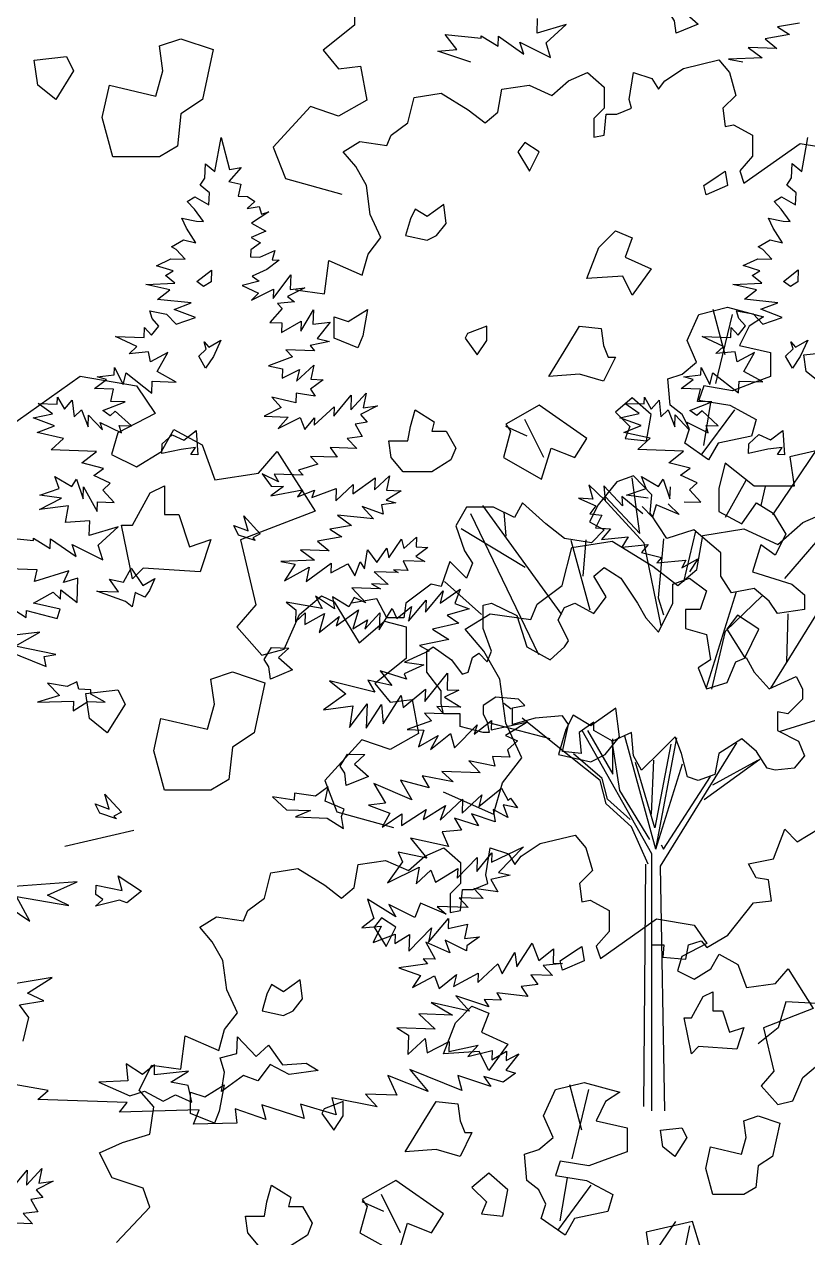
# Model space of a CAD drawing. Header units: inches. Extents: x -11 to 128, y 7 to 56.
# Drawn here: x 67.561 to 67.95, y 21.776 to 22.379 of the extents above; entities that cross this region are included whole.
import ezdxf

# ---------------------------------------------------------------- set-up
doc = ezdxf.new("R2010")
doc.units = ezdxf.units.IN
doc.header["$MEASUREMENT"] = 0
doc.layers.add('CAY', color=94, linetype='Continuous')
doc.layers.add('CAY-3', color=61, linetype='Continuous')
picture_1 = doc.add_image_def('image1.jpg', size_in_pixel=(1680, 1093))

# ---------------------------------------------------------------- blocks, each defined once
blk = doc.blocks.new('A$C76451831')
at = {"layer": 'CAY'}
for p, q in [((2471.8, 2031.9), (2478.5, 2069.3)), ((2460.6, 2024.6), (2461.2, 2040.4)), ((2461.2, 2040.4), (2471.8, 2031.9)), ((2455.4, 2016.6), (2460.6, 2024.6)), ((2465.5, 2008.1), (2455.4, 2016.6)), ((2441.2, 1998.5), (2449.5, 2003.7)), ((2449.5, 2003.7), (2465, 1995)), ((2465, 1995), (2465.5, 2008.1)), ((2449, 1990.1), (2441.2, 1998.5)), ((2459, 1976.6), (2449, 1990.1)), ((2435.1, 1980.1), (2451.3, 1976.8)), ((2440.1, 1969.1), (2435.1, 1980.1)), ((2451.3, 1976.8), (2459, 1976.6)), ((2450.4, 1952.9), (2440.1, 1969.1)), ((2423.5, 1948.4), (2437, 1956)), ((2428.9, 1945.4), (2423.5, 1948.4)), ((2437, 1956), (2450.4, 1952.9)), ((2407, 1927.6), (2423.1, 1935.2)), ((2423.1, 1935.2), (2438.9, 1934.7)), ((2438.9, 1934.7), (2428.9, 1945.4)), ((2425.3, 1922), (2407, 1927.6)), ((2417, 1916.8), (2425.3, 1922)), ((2395.4, 1906.7), (2427.6, 1908.3)), ((2421.9, 1900.8), (2395.4, 1906.7)), ((2427.6, 1908.3), (2417, 1916.8)), ((2408.4, 1890.4), (2421.9, 1900.8)), ((2445.4, 1886.4), (2408.4, 1890.4)), ((2426.6, 1879.3), (2445.4, 1886.4)), ((2450.3, 1870.4), (2426.6, 1879.3)), ((2402.2, 1869.3), (2399.8, 1877.6)), ((2399.8, 1877.6), (2418.2, 1874.2)), ((2409.6, 1860.9), (2402.2, 1869.3)), ((2418.2, 1874.2), (2428.7, 1862.9)), ((2428.7, 1862.9), (2450.3, 1870.4)), ((2393.3, 1848.3), (2393.7, 1859.2)), ((2393.7, 1859.2), (2401.6, 1850.7)), ((2401.6, 1850.7), (2409.6, 1860.9)), ((2361.6, 1849.4), (2393.3, 1848.3)), ((2385.3, 1838.2), (2361.6, 1849.4)), ((2376.8, 1830.3), (2385.3, 1838.2)), ((2398.2, 1832.3), (2376.8, 1830.3)), ((2400.5, 1821.3), (2398.2, 1832.3)), ((2419.5, 1831.5), (2400.5, 1821.3)), ((2407.9, 1810.6), (2419.5, 1831.5)), ((2360.1, 1806.9), (2360.4, 1815)), ((2360.4, 1815), (2370.2, 1796.1)), ((1580.1, 1739.3), (1673.3, 1805.4)), ((1673.3, 1805.4), (1735.8, 1794.7)), ((2338.3, 1791.8), (2351.8, 1801.7)), ((2341.5, 1804.8), (2360.1, 1806.9)), ((2351.8, 1801.7), (2341.5, 1804.8)), ((2370.2, 1796.1), (2373.4, 1809.1)), ((2373.4, 1809.1), (2402, 1786.8)), ((2402, 1786.8), (2402.5, 1799.9)), ((2402.5, 1799.9), (2428.8, 1799)), ((2428.8, 1799), (2407.9, 1810.6)), ((1735.8, 1794.7), (1756.4, 1764.1)), ((2359.6, 1791), (2338.3, 1791.8)), ((2356.4, 1777.5), (2359.6, 1791)), ((2292, 1763.9), (2276.1, 1775.3)), ((2276.1, 1775.3), (2297.4, 1774.6)), ((2297.4, 1774.6), (2297.7, 1782.3)), ((2297.7, 1782.3), (2305.3, 1768.9)), ((2305.3, 1768.9), (2313.9, 1779)), ((2313.9, 1779), (2315.9, 1760.3)), ((2347.9, 1767.4), (2372.2, 1777)), ((2372.2, 1777), (2356.4, 1777.5)), ((1756.4, 1764.1), (1715.1, 1742.8)), ((2270.6, 1759.2), (2292, 1763.9)), ((2294.3, 1750.7), (2270.6, 1759.2)), ((2315.9, 1760.3), (2323.9, 1768.2)), ((2323.9, 1768.2), (2331.4, 1749.4)), ((2331.4, 1749.4), (2331.9, 1762.5)), ((2331.9, 1762.5), (2347.1, 1746.1)), ((2355.9, 1761.7), (2347.9, 1767.4)), ((2361.5, 1766.9), (2355.9, 1761.7)), ((2379.5, 1750.4), (2361.5, 1766.9)), ((1763.5, 1722.2), (1777.1, 1746.4)), ((1777.1, 1746.4), (1808.3, 1729.3)), ((2275, 1743.2), (2294.3, 1750.7)), ((2347.1, 1746.1), (2344.7, 1754.4)), ((2344.7, 1754.4), (2368.3, 1742.7)), ((2365.9, 1750.9), (2379.5, 1750.4)), ((2368.3, 1742.7), (2365.9, 1750.9)), ((1715.1, 1742.8), (1708.1, 1718.6)), ((2304.2, 1736.7), (2275, 1743.2)), ((2290.6, 1724.1), (2304.2, 1736.7)), ((1708.1, 1718.6), (1735.8, 1705.1)), ((1735.8, 1705.1), (1763.5, 1722.2)), ((1808.3, 1729.3), (1822.5, 1690.9)), ((1870.8, 1698), (1891.4, 1722.2)), ((1891.4, 1722.2), (1933.3, 1656.1)), ((2340.9, 1722.3), (2290.6, 1724.1)), ((2324.6, 1709.7), (2340.9, 1722.3)), ((2348.4, 1703.5), (2324.6, 1709.7)), ((1822.5, 1690.9), (1870.8, 1698)), ((2294.6, 1694.5), (2313.2, 1683.4)), ((2299.6, 1681.1), (2294.6, 1694.5)), ((2313.2, 1683.4), (2318.5, 1691.4)), ((2318.5, 1691.4), (2325.9, 1669.8)), ((2337.7, 1695.7), (2348.4, 1703.5)), ((2356, 1687.3), (2337.7, 1695.7)), ((2236.3, 1685.2), (2240.6, 1669.3)), ((2254.4, 1667.9), (2236.3, 1685.2)), ((2252.8, 1684.1), (2254.4, 1667.9)), ((2273.6, 1662), (2252.8, 1684.1)), ((2278, 1673.7), (2299.6, 1681.1)), ((2325.9, 1669.8), (2326.4, 1682.9)), ((2347.5, 1679.5), (2356, 1687.3)), ((2360.2, 1665.9), (2347.5, 1679.5)), ((2224.6, 1670.4), (2244.1, 1661.9)), ((2240.6, 1669.3), (2224.6, 1670.4)), ((2272.6, 1672.4), (2273.6, 1662)), ((2295.9, 1653.3), (2272.6, 1672.4)), ((2301.9, 1670.6), (2278, 1673.7)), ((2323.9, 1664.2), (2336, 1652.2)), ((2341.7, 1666.5), (2360.2, 1665.9)), ((1933.3, 1656.1), (1850.8, 1624.3)), ((2244.1, 1661.9), (2237.2, 1653)), ((2237.2, 1653), (2250.5, 1651.6)), ((2250.5, 1651.6), (2243.7, 1637.7)), ((2306.7, 1649.3), (2295.1, 1661.4)), ((2310.8, 1662.9), (2306.7, 1649.3)), ((2336, 1652.2), (2310.8, 1662.9)), ((2473.2, 1643.5), (2504.5, 1657)), ((2243.7, 1637.7), (2260.2, 1636.6)), ((2445.5, 1619.3), (2473.2, 1643.5)), ((1850.8, 1624.3), (1867.9, 1552.3)), ((2260.2, 1636.6), (2250.4, 1624.7)), ((2250.4, 1624.7), (2279.7, 1627.6)), ((2279.7, 1627.6), (2272.6, 1616.4)), ((2355.9, 1591.6), (2362.4, 1629.3)), ((2362.4, 1629.3), (2407.8, 1636.4)), ((2407.8, 1636.4), (2445.5, 1619.3)), ((2206.7, 1573.9), (2217.3, 1615.8)), ((2217.3, 1615.8), (2262.1, 1622.8)), ((2262.1, 1622.8), (2306.9, 1595.1)), ((2272.6, 1616.4), (2301.9, 1619.3)), ((2301.9, 1619.3), (2294.6, 1610.4)), ((2294.6, 1610.4), (2316.5, 1604.8)), ((2316.5, 1604.8), (2311.6, 1598.8)), ((2311.6, 1598.8), (2343.6, 1601.9)), ((2339, 1593.3), (2356.7, 1603.2)), ((2343.6, 1601.9), (2339, 1593.3)), ((2356.7, 1603.2), (2347.6, 1589.1)), ((2306.9, 1595.1), (2334.7, 1573.9)), ((2334.7, 1573.9), (2355.9, 1591.6)), ((2179, 1553.2), (2206.7, 1573.9)), ((1916.2, 1541.7), (1940.4, 1562.3)), ((1940.4, 1562.3), (1954.5, 1555.8)), ((1867.9, 1552.3), (1846.6, 1528.1)), ((1954.5, 1555.8), (1982.2, 1510.4)), ((2171.9, 1536.1), (2179, 1553.2)), ((1899.1, 1503.3), (1916.2, 1541.7)), ((1982.2, 1510.4), (2010, 1534.6)), ((2010, 1534.6), (2034.1, 1528.1)), ((2099.4, 1525.5), (2127.1, 1542.6)), ((2127.1, 1542.6), (2171.9, 1536.1)), ((1846.6, 1528.1), (1874.3, 1496.9)), ((2034.1, 1528.1), (2034.1, 1493.3)), ((2120, 1501.3), (2099.4, 1525.5)), ((1874.3, 1496.9), (1899.1, 1503.3)), ((2034.1, 1493.3), (1999.3, 1465.6)), ((2137.7, 1470.1), (2120, 1501.3)), ((1999.3, 1465.6), (2016.4, 1445)), ((2144.2, 1421.7), (2137.7, 1470.1)), ((2016.4, 1445), (2040.6, 1447.9)), ((2040.6, 1447.9), (2047.7, 1410.1)), ((2047.7, 1410.1), (2016.4, 1392.5)), ((2161.9, 1383.3), (2144.2, 1421.7)), ((1985.2, 1403.1), (1943.9, 1358.2)), ((2016.4, 1392.5), (1985.2, 1403.1)), ((2140.7, 1355.6), (2161.9, 1383.3)), ((4318.3, 1371.1), (4318.3, 1336.3)), ((1943.9, 1358.2), (1957.5, 1323.4)), ((2130.6, 1320.8), (2140.7, 1355.6)), ((2075.2, 1345.6), (2130.6, 1320.8)), ((4520.1, 1327.3), (4520.7, 1343.6)), ((4318.3, 1336.3), (4283.5, 1308.6)), ((4552.2, 1337), (4520.1, 1327.3)), ((4530.1, 1316.5), (4552.2, 1337)), ((4810.5, 1338.4), (4786.3, 1334.3)), ((4786.3, 1334.3), (4799.6, 1325.7)), ((1957.5, 1323.4), (2020, 1306.3)), ((4431.5, 1309.1), (4418.5, 1325.8)), ((4418.5, 1325.8), (4458.3, 1321.7)), ((4458.3, 1321.7), (4458.4, 1324.4)), ((4458.4, 1324.4), (4477, 1312.9)), ((4477, 1312.9), (4477.4, 1323.8)), ((4477.4, 1323.8), (4505.7, 1304.2)), ((4501.2, 1317.5), (4535, 1300.5)), ((4505.7, 1304.2), (4501.2, 1317.5)), ((4535, 1300.5), (4530.1, 1316.5)), ((4799.6, 1325.7), (4772.7, 1321.2)), ((4772.7, 1321.2), (4785.5, 1310.3)), ((1732.8, 1302.8), (1656.2, 1285.1)), ((4283.5, 1308.6), (4300.6, 1287.9)), ((4410.2, 1307.5), (4431.5, 1309.1)), ((4446.9, 1295.4), (4410.2, 1307.5)), ((4753.8, 1311.4), (4769.3, 1300)), ((4785.5, 1310.3), (4753.8, 1311.4)), ((4300.6, 1287.9), (4324.7, 1290.9)), ((4324.7, 1290.9), (4331.8, 1253.1)), ((4661.5, 1274.6), (4682.3, 1288.4)), ((4682.3, 1288.4), (4721.2, 1297.8)), ((4721.2, 1297.8), (4733, 1283.7)), ((4769.3, 1300), (4732.1, 1298.6)), ((4732.1, 1298.6), (4747.8, 1295.7)), ((4554.9, 1274.6), (4575.8, 1283.7)), ((4575.8, 1283.7), (4594.3, 1267.5)), ((4622.2, 1253.8), (4626.9, 1283.7)), ((4626.9, 1283.7), (4647.3, 1277)), ((4647.3, 1277), (4654.4, 1265.2)), ((4733, 1283.7), (4740.1, 1258.5)), ((4476.7, 1240), (4481, 1265.2)), ((4481, 1265.2), (4511.3, 1269.9)), ((4511.3, 1269.9), (4536.5, 1258.5)), ((4536.5, 1258.5), (4554.9, 1274.6)), ((4594.3, 1267.5), (4594.3, 1244.3)), ((4654.4, 1265.2), (4661.5, 1274.6)), ((4331.8, 1253.1), (4300.6, 1235.4)), ((4377.3, 1228.2), (4384.3, 1256.1)), ((4384.3, 1256.1), (4414.2, 1260.8)), ((4414.2, 1260.8), (4444.1, 1242.4)), ((4624.5, 1244.3), (4622.2, 1253.8)), ((4740.1, 1258.5), (4725.9, 1244.3)), ((4269.3, 1246.1), (4228, 1201.2)), ((4300.6, 1235.4), (4269.3, 1246.1)), ((4444.1, 1242.4), (4462.6, 1228.2)), ((4462.6, 1228.2), (4476.7, 1240)), ((4594.3, 1244.3), (4582.9, 1232.9)), ((4594.3, 1214.4), (4596.6, 1237.6)), ((4596.6, 1237.6), (4608.4, 1237.6)), ((4608.4, 1237.6), (4624.5, 1244.3)), ((4725.9, 1244.3), (4728.3, 1223.9)), ((4358.8, 1214.4), (4377.3, 1228.2)), ((4582.9, 1232.9), (4582.9, 1212.1)), ((4728.3, 1223.9), (4737.7, 1225.8)), ((4737.7, 1225.8), (4758.6, 1214.4)), ((4354.1, 1203), (4358.8, 1214.4)), ((4582.9, 1212.1), (4594.3, 1214.4)), ((4758.6, 1214.4), (4758.6, 1191.2)), ((4228, 1201.2), (4241.6, 1166.4)), ((4305.7, 1196), (4324.2, 1207.4)), ((4319.5, 1179.8), (4305.7, 1196)), ((4324.2, 1207.4), (4354.1, 1203)), ((4749.1, 1161.4), (4811.2, 1205.4)), ((4811.2, 1205.4), (4852.9, 1198.3)), ((4758.6, 1191.2), (4744.4, 1175.1)), ((4331.3, 1159), (4319.5, 1179.8)), ((4744.4, 1175.1), (4749.1, 1161.4)), ((4241.6, 1166.4), (4304.1, 1149.3)), ((4335.6, 1126.7), (4331.3, 1159)), ((4347.4, 1101.2), (4335.6, 1126.7)), ((4333.2, 1082.7), (4347.4, 1101.2)), ((4284.9, 1039.1), (4289.6, 1076)), ((4289.6, 1076), (4326.6, 1059.5)), ((4326.6, 1059.5), (4333.2, 1082.7)), ((4252.7, 1043.4), (4284.9, 1039.1)), ((2228.3, 971.5), (2215.1, 1021.6)), ((4728.3, 971.5), (4715.1, 1021.6)), ((2217.8, 939.8), (2236.3, 1016.3)), ((4717.8, 939.8), (4736.3, 1016.3)), ((2204.6, 871.1), (2212.5, 918.7)), ((4704.6, 871.1), (4712.5, 918.7)), ((2027.8, 857.9), (2006.6, 900.2)), ((2201.9, 860.6), (2238.9, 910.7)), ((4527.8, 857.9), (4506.6, 900.2)), ((4701.9, 860.6), (4738.9, 910.7)), ((2009.3, 881.7), (1985.5, 892.2)), ((4509.3, 881.7), (4485.5, 892.2)), ((2281, 794.5), (2332.5, 870.4)), ((2326.2, 761), (2347.8, 865.6)), ((4781, 794.5), (4832.5, 870.4)), ((4850.9, 870.4), (4799.8, 858.6)), ((4728.3, 851.9), (4721.2, 824)), ((4760.5, 826.3), (4728.3, 851.9)), ((4799.8, 858.6), (4804.6, 826.3)), ((4626.9, 837.7), (4608.4, 831)), ((4634, 774), (4625.3, 835.7)), ((4647.3, 816.9), (4626.9, 837.7)), ((4728.6, 791.9), (4751.7, 832.8)), ((4608.4, 831), (4587.6, 805.5)), ((4721.2, 824), (4721.2, 798.4)), ((4804.6, 826.3), (4760.5, 826.3)), ((4768, 805.1), (4772.9, 825.9)), ((4504.2, 807.8), (4495.2, 791.7)), ((4529.8, 784.6), (4504.2, 807.8)), ((4587.6, 805.5), (4578.1, 787)), ((4638.7, 763.4), (4593.5, 812.2)), ((4595.8, 814.5), (4634, 774)), ((4645.4, 796.4), (4647.3, 816.9)), ((4746.8, 784.6), (4762.9, 807.8)), ((4762.9, 807.8), (4781.4, 796.4)), ((4442.1, 803.1), (4430.3, 782.3)), ((4472, 803.1), (4442.1, 803.1)), ((4522.3, 639.8), (4446.8, 795.6)), ((4547.7, 684.5), (4460.2, 805.1)), ((4495.2, 791.7), (4472, 803.1)), ((4485.8, 770.9), (4483.8, 797.9)), ((4663.8, 768.5), (4645.4, 796.4)), ((4721.2, 798.4), (4746.8, 784.6)), ((4781.4, 796.4), (4795.5, 773.2)), ((4794.3, 724.1), (4854.9, 794.5)), ((4430.3, 782.3), (4439.8, 754.7)), ((4507, 736.3), (4436.2, 779.1)), ((4550.6, 768.5), (4529.8, 784.6)), ((4578.1, 787), (4594.3, 777.9)), ((4580.5, 763.8), (4550.6, 768.5)), ((4579.1, 689), (4557.9, 766.3)), ((4571.1, 726.8), (4574.5, 766.9)), ((4594.3, 777.9), (4580.5, 763.8)), ((4659.9, 768.1), (4654, 702.8)), ((4693.7, 777.9), (4663.8, 768.5)), ((4682.7, 720.5), (4695.7, 776.4)), ((4723.6, 752.4), (4693.7, 777.9)), ((4778.7, 602.9), (4879.6, 765.8)), ((4795.5, 773.2), (4783.7, 750)), ((4439.8, 754.7), (4448.8, 741)), ((4657.5, 671.8), (4638.7, 763.4)), ((4723.6, 726.8), (4723.6, 752.4)), ((4767.6, 761.4), (4758.6, 731.5)), ((4783.7, 750), (4767.6, 761.4)), ((4423.7, 742.9), (4414.2, 715.4)), ((4430.3, 736.3), (4423.7, 742.9)), ((4448.8, 741), (4442.1, 724.5)), ((4442.1, 724.5), (4430.3, 736.3)), ((4735.4, 708.3), (4723.6, 726.8)), ((4758.6, 731.5), (4802.2, 717.8)), ((4402.8, 717.8), (4374.9, 696.9)), ((4414.2, 715.4), (4402.8, 717.8)), ((4458.8, 684.4), (4417.8, 720.8)), ((4760.5, 713.1), (4735.4, 708.3)), ((4777, 699.3), (4760.5, 713.1)), ((4802.2, 717.8), (4816, 706)), ((4342.7, 701.7), (4314.8, 696.9)), ((4354.1, 680.8), (4342.7, 701.7)), ((4654, 702.8), (4659.9, 684)), ((4707.6, 603.7), (4740.9, 709.9)), ((4728.7, 665.9), (4769.2, 705.2)), ((4786.1, 685.5), (4777, 699.3)), ((4816, 706), (4816, 689.9)), ((4374.9, 696.9), (4372.6, 680.8)), ((4816, 689.9), (4786.1, 685.5)), ((4796.7, 631.7), (4797.9, 685.1)), ((4372.6, 680.8), (4354.1, 680.8)), ((4713.4, 601.8), (4728.7, 665.9)), ((4491.5, 579.5), (4483.4, 586)), ((4534.5, 546.7), (4466.9, 564.4)), ((4541.2, 539.6), (4503.7, 569.7)), ((4789.6, 555.4), (4834.4, 569.5)), ((4647.3, 419.7), (4569.9, 556)), ((4575.8, 556.2), (4604.1, 507.8)), ((4589.9, 500.7), (4541.2, 539.6)), ((4602.9, 544.4), (4611.2, 489.7)), ((4604.1, 507.8), (4604.1, 546.7)), ((4651.6, 424.8), (4617.3, 549.9)), ((4668.2, 540.8), (4650.5, 448.4)), ((4651.6, 424.8), (4675, 548.1)), ((4656.8, 405.9), (4741.3, 542.4)), ((4592.3, 503.1), (4560.4, 530.2)), ((4705.1, 479.9), (4766.8, 524.3)), ((4650.5, 448.4), (4629.2, 520.8)), ((4646.9, 463.7), (4649.3, 523.1)), ((4651.6, 424.8), (4681.2, 519.2)), ((4714.5, 496), (4764.5, 523.1)), ((4596.6, 475.1), (4589.9, 500.7)), ((4598.2, 480.3), (4592.3, 503.1)), ((4659.9, 424.8), (4712.2, 505.4)), ((4611.2, 489.7), (4644.6, 435.4)), ((4624.5, 449.6), (4596.6, 475.1)), ((4623.3, 457.8), (4598.2, 480.3)), ((4643, 408.3), (4624.5, 449.6)), ((4657.5, 429.5), (4659.9, 424.8)), ((4647.3, 135.4), (4647.3, 419.7)), ((4638.3, 140.1), (4640.6, 408.3)), ((4661.5, 135.4), (4656.8, 405.9))]:
    blk.add_line(p, q, dxfattribs=at)
for points in [[(2451.7, 1910.2), (2468, 1922.8), (2467.5, 1909.6), (2459.2, 1904.5)], [(2453.8, 1827.6), (2462.2, 1835.5), (2459.8, 1843.3), (2465, 1837.6), (2478.4, 1845.3), (2470.1, 1827), (2461.5, 1814.2)], [(2452.7, 1718.4), (2445, 1718.7), (2450.2, 1726.6), (2434.3, 1724.5), (2412.8, 1719.8), (2413.2, 1730.7), (2424.4, 1740.7), (2437.4, 1734.8), (2450.9, 1745.2)], [(1750.8, 1676.2), (1766.7, 1684.2), (1766.7, 1652.5), (1782.5, 1652.5), (1794.4, 1616.8), (1818.1, 1624.8), (1806.3, 1589.1), (1742.9, 1593.1), (1731.1, 1581.2), (1719.2, 1640.6), (1731.1, 1640.6)], [(2424.5, 1525.4), (2400.8, 1541.2), (2388.9, 1525.4), (2408.7, 1493.7)], [(1754.8, 1391.1), (1762.7, 1426.7), (1814.2, 1414.8), (1822.1, 1442.6), (1818.1, 1470.3), (1841.9, 1478.2), (1877.5, 1466.3), (1865.7, 1410.9), (1841.9, 1395), (1837.9, 1359.4), (1818.1, 1347.5), (1766.7, 1347.5)], [(1683.5, 1426.7), (1679.6, 1454.5), (1715.2, 1458.4), (1723.1, 1442.6), (1703.3, 1410.9)], [(2270.1, 1406.6), (2266.2, 1438.3), (2238.4, 1418.5), (2218.7, 1430.3), (2210.7, 1414.5), (2202.8, 1386.8), (2238.4, 1378.9), (2254.3, 1386.8)], [(4672.4, 1341), (4667.2, 1348.9), (4675.4, 1362.2), (4694.4, 1361.5), (4683.1, 1351), (4698.5, 1337.4), (4674.2, 1327.3)], [(4038.9, 1234.1), (4046.9, 1269.7), (4098.3, 1257.8), (4106.2, 1285.6), (4102.3, 1313.3), (4126, 1321.2), (4161.7, 1309.3), (4149.8, 1253.9), (4126, 1238), (4122.1, 1202.4), (4102.3, 1190.5), (4050.8, 1190.5)], [(3967.7, 1269.7), (3963.7, 1297.4), (3999.3, 1301.4), (4007.3, 1285.6), (3987.5, 1253.9)], [(2022.5, 1195.9), (2006.6, 1206.4), (1998.7, 1195.9), (2011.9, 1174.8)], [(4522.5, 1195.9), (4506.6, 1206.4), (4498.7, 1195.9), (4511.9, 1174.8)], [(2220.4, 1169.5), (2228.3, 1174.8), (2231, 1158.9), (2207.2, 1148.4), (2204.6, 1158.9)], [(4720.4, 1169.5), (4728.3, 1174.8), (4731, 1158.9), (4707.2, 1148.4), (4704.6, 1158.9)], [(1919.5, 1116.7), (1916.9, 1137.8), (1898.4, 1124.6), (1885.2, 1132.5), (1880, 1122), (1874.7, 1103.5), (1898.4, 1098.2), (1909, 1103.5)], [(4419.5, 1116.7), (4416.9, 1137.8), (4398.4, 1124.6), (4385.2, 1132.5), (4380, 1122), (4374.7, 1103.5), (4398.4, 1098.2), (4409, 1103.5)], [(2362.9, 1119.3), (2373.5, 1124.6), (2373.5, 1103.5), (2384.1, 1103.5), (2392, 1079.7), (2407.8, 1085), (2399.9, 1061.2), (2357.7, 1063.9), (2349.7, 1055.9), (2341.8, 1095.6), (2349.7, 1095.6)], [(2088.5, 1090.3), (2106.9, 1108.8), (2125.4, 1100.8), (2117.5, 1079.7), (2146.5, 1066.5), (2125.4, 1037.5), (2114.9, 1058.6), (2075.3, 1055.9)], [(4588.5, 1090.3), (4606.9, 1108.8), (4625.4, 1100.8), (4617.5, 1079.7), (4646.5, 1066.5), (4625.4, 1037.5), (4614.9, 1058.6), (4575.3, 1055.9)], [(4143.6, 1052.7), (4159.9, 1065.3), (4159.5, 1052.2), (4151.1, 1047)], [(1795.5, 989.9), (1795.5, 1013.7), (1811.3, 1008.4), (1832.5, 1021.6), (1827.2, 992.6), (1821.9, 979.4)], [(2209.9, 855.3), (2183.5, 873.8), (2188.8, 889.6), (2180.8, 905.5), (2167.6, 916), (2165, 945.1), (2180.8, 950.3), (2196.7, 963.5), (2186.1, 987.3), (2199.3, 1016.3), (2231, 1024.3), (2270.6, 1013.7), (2254.7, 1003.1), (2244.2, 982), (2278.5, 974.1), (2278.5, 947.7), (2257.4, 939.8), (2236.3, 931.9), (2204.6, 937.1), (2199.3, 921.3), (2233.6, 916), (2262.7, 900.2), (2257.4, 881.7), (2220.4, 873.8)], [(4295.5, 989.9), (4295.5, 1013.7), (4311.3, 1008.4), (4332.5, 1021.6), (4327.2, 992.6), (4321.9, 979.4)], [(4709.9, 855.3), (4683.5, 873.8), (4688.8, 889.6), (4680.8, 905.5), (4667.6, 916), (4665, 945.1), (4680.8, 950.3), (4696.7, 963.5), (4686.1, 987.3), (4699.3, 1016.3), (4731, 1024.3), (4770.6, 1013.7), (4754.7, 1003.1), (4744.2, 982), (4778.5, 974.1), (4778.5, 947.7), (4757.4, 939.8), (4736.3, 931.9), (4704.6, 937.1), (4699.3, 921.3), (4733.6, 916), (4762.7, 900.2), (4757.4, 881.7), (4720.4, 873.8)], [(1943.3, 995.2), (1940.7, 989.9), (1953.9, 971.5), (1964.4, 987.3), (1964.4, 1003.1)], [(2054.1, 982), (2067.3, 1003.1), (2091.1, 1000.5), (2093.7, 982), (2099, 968.8), (2106.9, 968.8), (2093.7, 942.4), (2067.3, 950.3), (2033, 947.7)], [(4443.3, 995.2), (4440.7, 989.9), (4453.9, 971.5), (4464.4, 987.3), (4464.4, 1003.1)], [(4554.1, 982), (4567.3, 1003.1), (4591.1, 1000.5), (4593.7, 982), (4599, 968.8), (4606.9, 968.8), (4593.7, 942.4), (4567.3, 950.3), (4533, 947.7)], [(2365.6, 929.2), (2370.9, 953), (2405.2, 945.1), (2410.4, 963.5), (2407.8, 982), (2423.6, 987.3), (2447.4, 979.4), (2439.5, 942.4), (2423.6, 931.9), (2421, 908.1), (2407.8, 900.2), (2373.5, 900.2)], [(4145.7, 970.1), (4154.1, 978), (4151.7, 985.8), (4156.9, 980.2), (4170.4, 987.9), (4162, 969.6), (4153.4, 956.7)], [(2318.1, 953), (2315.4, 971.5), (2339.2, 974.1), (2344.5, 963.5), (2331.3, 942.4)], [(4818.1, 953), (4815.4, 971.5), (4839.2, 974.1), (4844.5, 963.5), (4831.3, 942.4)], [(2062.1, 857.9), (2075.3, 879), (2022.5, 916), (1985.5, 894.9), (1990.8, 887), (1982.9, 857.9), (2025.1, 834.2), (2035.7, 868.5)], [(2141.2, 876.4), (2146.5, 905.5), (2125.4, 923.9), (2106.9, 908.1), (2122.8, 892.2), (2117.5, 879)], [(4562.1, 857.9), (4575.3, 879), (4522.5, 916), (4485.5, 894.9), (4490.8, 887), (4482.9, 857.9), (4525.1, 834.2), (4535.7, 868.5)], [(4641.2, 876.4), (4646.5, 905.5), (4625.4, 923.9), (4606.9, 908.1), (4622.8, 892.2), (4617.5, 879)], [(1903.7, 887), (1919.5, 887), (1930.1, 868.5), (1924.8, 855.3), (1903.7, 842.1), (1872, 842.1), (1858.8, 857.9), (1856.2, 876.4), (1877.3, 876.4), (1880, 892.2), (1885.2, 910.7), (1906.4, 897.5)], [(4403.7, 887), (4419.5, 887), (4430.1, 868.5), (4424.8, 855.3), (4403.7, 842.1), (4372, 842.1), (4358.8, 857.9), (4356.2, 876.4), (4377.3, 876.4), (4380, 892.2), (4385.2, 910.7), (4406.4, 897.5)], [(4144.6, 860.9), (4136.9, 861.2), (4142.2, 869.2), (4126.3, 867), (4104.8, 862.3), (4105.2, 873.2), (4116.4, 883.2), (4129.3, 877.3), (4142.8, 887.7)], [(4208.2, 766.2), (4189.8, 772.3), (4184.7, 782.9), (4200.4, 776.9), (4195.5, 793.4), (4213.9, 773.7), (4205.6, 769)], [(4064.6, 698.7), (4032.9, 710.2), (4056.9, 709.4), (4046.9, 723.3), (4062.7, 720.1), (4070.9, 735.6), (4083.8, 716.6), (4097.3, 724.3), (4091.3, 710.9), (4086.1, 703.4), (4075.4, 708.7), (4072.1, 693)], [(4499.5, 590.8), (4474.4, 593.1), (4460.6, 583.7), (4460.6, 574.6), (4464.9, 565.2), (4467.3, 553.8), (4460.6, 553.8), (4435.1, 560.5), (4435.1, 574.6), (4416.6, 574.6), (4414.2, 586), (4414.2, 599.8), (4398.1, 620.6), (4398.1, 643.8), (4405.2, 648.6), (4425.6, 634.4), (4437.4, 618.3), (4444.1, 620.6), (4448.8, 636.8), (4455.9, 641.5), (4464.9, 632), (4469.6, 643.8), (4460.6, 669), (4460.6, 694.6), (4469.6, 696.9), (4497.6, 683.2), (4509, 648.6), (4534.5, 634.4), (4550.6, 648.6), (4554.9, 655.2), (4543.5, 678.5), (4550.6, 692.2), (4562, 696.9), (4582.9, 685.5), (4596.6, 704), (4582.9, 726.8), (4594.3, 736.3), (4612.7, 724.5), (4631.2, 696.9), (4640.6, 680.8), (4654.4, 664.7), (4670.5, 696.9), (4670.5, 717.8), (4689, 724.5), (4707.5, 710.7), (4700.8, 689.9), (4684.3, 689.9), (4684.3, 669), (4707.5, 662.3), (4712.2, 634.4), (4698.4, 625.4), (4707.5, 602.2), (4730.7, 609.2), (4740.1, 632), (4751.5, 636.8), (4760.5, 620.6), (4777, 602.2), (4806.9, 615.9), (4814, 602.2), (4814, 590.8), (4797.5, 574.6), (4786.1, 576.6), (4786.1, 556.2), (4809.3, 544.4), (4816, 528.2), (4804.6, 514.5), (4783.7, 512.1), (4774.7, 514.5), (4762.9, 533), (4746.8, 546.7), (4721.2, 530.6), (4716.9, 507.4), (4698.4, 500.7), (4686.6, 505), (4679.9, 530.6), (4672.9, 549.1), (4656.8, 533), (4635.9, 512.1), (4626.9, 528.2), (4624.5, 553.8), (4603.7, 544.4), (4582.9, 556.2), (4582.9, 565.2), (4566.7, 553.8), (4569.1, 530.6), (4548.3, 533), (4554.9, 562.8), (4548.3, 572.3), (4518, 569.9), (4492.8, 562.8), (4492.8, 581.3), (4506.6, 583.7)], [(4223.4, 626.6), (4218.2, 634.5), (4226.4, 647.8), (4245.4, 647.1), (4234.2, 636.7), (4249.6, 623), (4225.2, 612.9)], [(4013.2, 601.7), (4010.8, 609.9), (4000.2, 604.8), (3978.6, 608.3), (3991.7, 594.7), (3967.4, 587.4), (4007.3, 588.7), (4006.9, 577.9), (4023.2, 588.2), (4042.2, 587.5), (4026.2, 596.2), (4026.3, 601.2)], [(4307.3, 508.9), (4302.2, 516.8), (4310.3, 530.1), (4329.4, 529.4), (4318.1, 518.9), (4333.5, 505.2), (4309.1, 495.2)], [(4054.6, 458.4), (4036.2, 464.5), (4031.1, 475.1), (4046.8, 469.1), (4041.9, 485.6), (4060.3, 465.9), (4052, 461.2)], [(4303.8, 461), (4306.8, 469), (4285.8, 477.9), (4289, 493.7), (4275.1, 483.3), (4251.6, 486.8), (4251.4, 479.1), (4227.5, 482.7), (4242.8, 468.5), (4269.5, 467.6), (4253, 460.5), (4287.8, 459.2), (4306, 447.7)], [(4032, 374.8), (4032.4, 385.2), (4061.2, 379.2), (4056.8, 395.2), (4082.5, 378.5), (4066.1, 365.4), (4058.1, 368.4), (4031.6, 361.7), (4039.5, 369.1)], [(4174.2, 178.1), (4169.4, 194.1), (4188.1, 198.9), (4188.8, 217.4), (4209.3, 195.4), (4222.9, 208.1), (4238.4, 186.2), (4264.8, 188), (4278.1, 179.9), (4245.8, 175.6), (4224.8, 186.7), (4211.1, 168.6), (4195.4, 174.6), (4170.8, 156.9)], [(4138.2, 144.9), (4133.9, 163.6), (4114.9, 167), (4134.4, 179.5), (4096.7, 175.3), (4097, 186.2), (4083.5, 175.8), (4065.4, 187.3), (4067.4, 168.6), (4035.2, 167), (4069.6, 152.2), (4085.6, 157.1), (4106.5, 146), (4119.9, 153.2)]]:
    blk.add_lwpolyline(points, close=True, dxfattribs=at)
for points in [[(1713.4, 847.2), (1750.3, 886.5), (1743.2, 907.3), (1708.6, 918.7), (1694.9, 946.6), (1720, 958), (1750.3, 967.1), (1755, 997.4), (1738.5, 1015.9), (1752.7, 1043.4), (1784.9, 1039.1), (1789.6, 1076), (1826.6, 1059.5), (1833.2, 1082.7), (1847.4, 1101.2), (1835.6, 1126.7), (1831.3, 1159), (1819.5, 1179.8), (1805.7, 1196), (1824.2, 1207.4), (1854.1, 1203), (1858.8, 1214.4), (1877.3, 1228.2), (1884.3, 1256.1), (1914.2, 1260.8), (1944.1, 1242.4), (1962.6, 1228.2), (1976.7, 1240), (1981, 1265.2), (2011.3, 1269.9), (2036.5, 1258.5), (2054.9, 1274.6), (2075.8, 1283.7), (2094.3, 1267.5), (2094.3, 1244.3), (2082.9, 1232.9), (2082.9, 1212.1), (2094.3, 1214.4), (2096.6, 1237.6), (2108.4, 1237.6), (2124.5, 1244.3), (2122.2, 1253.8), (2126.9, 1283.7), (2147.3, 1277), (2154.4, 1265.2), (2161.5, 1274.6), (2182.3, 1288.4), (2221.2, 1297.8), (2233, 1283.7), (2240.1, 1258.5), (2225.9, 1244.3), (2228.3, 1223.9), (2237.7, 1225.8), (2258.6, 1214.4), (2258.6, 1191.2), (2244.4, 1175.1), (2249.1, 1161.4), (2311.2, 1205.4), (2352.9, 1198.3), (2366.7, 1177.9), (2339.1, 1163.7), (2334.4, 1147.6), (2352.9, 1138.5), (2371.4, 1149.9), (2380.4, 1166.1), (2401.2, 1154.7), (2410.7, 1129.1), (2442.9, 1133.8), (2456.7, 1149.9), (2484.6, 1105.9), (2429.6, 1084.7), (2441, 1036.7), (2426.8, 1020.6), (2445.3, 999.7), (2461.8, 1004.1), (2473.2, 1029.6), (2489.3, 1043.4)], [(2360, 840.1), (2350.9, 870.4), (2299.8, 858.6), (2304.6, 826.3)], [(1595.2, 903.7), (1614.6, 927.1), (1614, 910.8), (1631, 929.2), (1627.7, 913), (1643.6, 915.2), (1624.7, 905.4), (1632.1, 897), (1618.9, 894.7), (1626.6, 881.3), (1610.2, 879.2), (1620.7, 867.9), (1591.3, 868.9)], [(3951.6, 212.6), (3957.9, 238.7), (3947.6, 252.6), (3974.4, 257.1), (3956.2, 265.5), (3983.5, 283.1), (3919.2, 272.2)], [(3925.3, 367.6), (3958.9, 345.2), (3944, 372.4), (4002.2, 362.7), (3978.5, 373.9), (4011.2, 388.7), (3941.7, 383.4)], [(3932.3, 644.8), (3976.9, 627), (3974.6, 637.9), (3987.8, 640.2), (3942.8, 649.4), (3970.1, 664.8), (3916.4, 658.5)], [(3928.7, 698), (3954.8, 681.2), (3955.1, 688.9), (3989.2, 680), (3992.3, 690.3), (3963.1, 696.8), (3984.8, 709.2), (3992.7, 701.2), (3993, 711.6), (4011.1, 697.8), (4012.1, 724.6), (3996, 719.7), (4001.9, 732.6), (3963.9, 720.8), (3967.1, 733.8), (3935.4, 734.9)], [(3923, 770.3), (3962.8, 766.2), (3962.9, 768.9), (3981.5, 757.4), (3981.9, 768.2), (4010.2, 748.6), (4005.7, 761.9), (4039.5, 744.9), (4034.6, 760.9), (4056.7, 781.5), (4024.6, 771.7), (4025.2, 788), (3998.4, 786.2), (4001.7, 804.7), (3969.4, 800.4), (3993.9, 813.1), (3970, 816.2), (3991.5, 823.6), (3986.5, 837), (4005.2, 825.9), (4010.4, 833.9), (4017.9, 812.3), (4018.3, 825.4), (4033.2, 798.2), (4033.6, 809), (4052.2, 808.4), (4039.5, 822), (4047.9, 829.8), (4029.6, 838.2), (4040.3, 846), (4016.5, 852.2), (4032.8, 864.8), (3982.6, 866.6), (3996.2, 879.2), (3966.9, 885.7), (3986.2, 893.2), (3962.5, 901.7), (3984, 906.4), (3968.1, 917.8), (3989.3, 917.1), (3989.6, 924.8), (3997.3, 911.4), (4005.8, 921.5), (4007.9, 902.9), (4015.9, 910.7), (4023.4, 891.9), (4023.8, 905), (4039.1, 888.6), (4036.7, 896.9), (4060.3, 885.2), (4057.8, 893.4), (4071.4, 892.9), (4053.4, 909.4), (4047.8, 904.2), (4039.8, 909.9), (4064.2, 919.5), (4048.4, 920), (4051.5, 933.5), (4030.3, 934.3), (4043.8, 944.2), (4033.4, 947.3), (4052.1, 949.4), (4052.4, 957.5), (4062.1, 938.6), (4065.3, 951.6), (4094, 929.3), (4094.4, 942.4), (4120.7, 941.5), (4099.8, 953.1), (4111.4, 974), (4092.5, 963.8), (4090.1, 974.8), (4068.8, 972.8), (4077.2, 980.7), (4053.6, 991.9), (4085.3, 990.8), (4085.6, 1001.7), (4093.5, 993.3), (4101.6, 1003.4), (4094.2, 1011.8), (4091.7, 1020.1), (4110.2, 1016.7), (4120.7, 1005.5), (4142.2, 1012.9), (4118.5, 1021.8), (4137.3, 1028.9), (4100.3, 1032.9), (4113.8, 1043.3), (4087.3, 1049.2), (4119.5, 1050.8), (4109, 1059.4), (4117.3, 1064.5), (4098.9, 1070.1), (4115, 1077.7), (4130.9, 1077.2), (4120.8, 1088), (4115.5, 1090.9), (4128.9, 1098.6), (4142.4, 1095.4), (4132.1, 1111.6), (4127, 1122.6), (4143.2, 1119.4), (4150.9, 1119.1), (4141, 1132.6), (4133.1, 1141), (4141.4, 1146.2), (4157, 1137.5), (4157.5, 1150.6), (4147.3, 1159.1), (4152.6, 1167.1), (4153.1, 1182.9), (4163.7, 1174.4), (4170.5, 1211.8), (4179.7, 1176.6), (4192.9, 1178.8), (4179.2, 1163.4), (4192.2, 1160.3), (4189.5, 1147.2), (4199.9, 1146.8), (4207.9, 1141.1), (4199.4, 1133.3), (4212.7, 1135.5), (4215.1, 1127.3), (4223.3, 1129.7), (4204.3, 1117.2), (4219.9, 1108.5), (4203.8, 1101.4), (4214, 1095.6), (4203.3, 1087.8), (4203, 1080.1), (4213.4, 1079.7), (4230, 1086.9), (4226.9, 1076.5), (4234.6, 1076.3), (4221.1, 1065.9), (4205, 1058.7), (4212.5, 1053), (4193.8, 1048.2), (4212, 1039.9), (4204.1, 1032), (4228.5, 1044.3), (4228.1, 1033.9), (4247.6, 1060), (4247.1, 1043.7), (4263, 1045.8), (4244.1, 1036.1), (4251.6, 1030.3), (4232.9, 1028.3), (4238.2, 1022.7), (4224.5, 1007.3), (4237.6, 1006.8), (4237.3, 996.4), (4259, 1008.8), (4258.6, 997.9), (4272.6, 1021.5), (4272, 1005.6), (4291.1, 1007.7), (4276.9, 989.6), (4290.4, 986.4), (4268.9, 981.7), (4273.7, 976.1), (4242, 977.2), (4249.5, 969.2), (4222.8, 959.3), (4238.6, 956), (4238.2, 945.6), (4257.1, 955.4), (4254, 942.3), (4273.2, 960.2), (4269.9, 944.5), (4283.5, 944), (4269.5, 933.6), (4274.7, 925.7), (4253.5, 929.2), (4253.1, 918.3), (4226.6, 924.7), (4237.1, 913.4), (4218.2, 903.7), (4244.9, 902.7), (4233.5, 890), (4258, 902.3), (4263, 889), (4273.8, 901.7), (4273.5, 893.6), (4295.6, 914.1), (4295.2, 903.7), (4314.6, 927.1), (4314, 910.8), (4331, 929.2), (4327.7, 913), (4343.6, 915.2), (4324.7, 905.4), (4332.1, 897), (4318.9, 894.7), (4326.6, 881.3), (4310.2, 879.2), (4320.7, 867.9), (4291.3, 868.9), (4299.1, 858.2), (4269.6, 859.3), (4277.5, 850.8), (4256, 843.9), (4261.2, 838.3), (4229.1, 839.4), (4234.2, 831), (4215.9, 839.8), (4225.9, 826.3), (4239.5, 825.9), (4225.5, 815.5), (4260.6, 822.4), (4254.9, 814.4), (4273.8, 821.9), (4270.8, 813.9), (4297.8, 823.8), (4297.4, 810.2), (4316.6, 828.2), (4316.2, 817.7), (4340.9, 835.5), (4340.4, 822.3), (4356.8, 837.6), (4353.5, 821.9), (4369.8, 821.3), (4353.1, 811), (4363.9, 807.9), (4348, 805.8), (4349.9, 795.3), (4326.6, 803.8), (4339.3, 790.2), (4299.5, 794.3), (4315, 782.9), (4290.8, 778.7), (4304.1, 770.1), (4277.2, 765.6), (4290, 754.7), (4258.3, 755.8), (4273.8, 744.4), (4236.6, 743), (4252.3, 740.2), (4240.8, 721.6), (4268.1, 736.9), (4264.8, 720.7), (4292.2, 741.1), (4291.9, 730.6), (4310.8, 740.4), (4318.5, 727), (4324.5, 742.7), (4329.2, 734.8), (4332.6, 756), (4343, 742), (4354, 757.9), (4356.3, 747), (4370.2, 767.8), (4372.6, 757.3), (4386.6, 770), (4386.2, 759.1), (4399.3, 758.6), (4385.9, 748.7), (4396.1, 742.9), (4372.1, 743.7), (4377.2, 733.1), (4361.3, 733.7), (4366.6, 730.8), (4339.9, 731.7), (4355.3, 717.6), (4336.8, 718.2), (4347, 712.9), (4315.3, 714), (4330.6, 697.1), (4317.6, 703), (4311.9, 692.8), (4293.7, 703.8), (4295.9, 690.6), (4275.1, 704.5), (4282.3, 691.1), (4242.7, 697.9), (4253.3, 689.4), (4252.8, 676.3), (4263.6, 686.3), (4263.1, 673.2), (4284.9, 685.6), (4279.1, 664.5), (4301.1, 682.3), (4298, 672), (4322.6, 689.7), (4316.4, 668.6), (4332.6, 678.5), (4329.6, 668.1), (4346.1, 686.1), (4345.4, 667.6), (4359.8, 691.1), (4364.9, 680), (4381.2, 693.1), (4377.9, 676.9), (4397.3, 700.2), (4396.8, 687.1), (4416.2, 710.4), (4413, 696.9), (4434.9, 712.5), (4429.3, 696.4), (4445, 690.8), (4420.7, 683.5), (4433.6, 674.9), (4404.3, 668.2), (4422.5, 656.7), (4390.1, 650.1), (4400.8, 644.3), (4373.6, 631.7), (4394.8, 628.7), (4373.2, 618.6), (4375.7, 613), (4346.5, 622.2), (4359.6, 605.9), (4333, 611.8), (4340.7, 598.4), (4290.4, 611), (4308.5, 596.8), (4283.9, 579.1), (4316.2, 583.4), (4312.6, 559.5), (4332.1, 585.5), (4331.2, 558.8), (4348, 585), (4349.9, 563.6), (4369.6, 594.7), (4371.9, 581.4), (4396.6, 601.9), (4396.1, 588.3), (4421.2, 619.6), (4420.6, 601), (4433.7, 600.6), (4417.6, 593), (4435.8, 581.9), (4409.1, 582.8), (4416.9, 574.4), (4395.7, 575.2), (4403.5, 566.7), (4376.5, 557.2), (4395, 556.6), (4388.9, 538.2), (4410.7, 550.6), (4402.4, 535), (4424.3, 552.8), (4428.8, 536.8), (4453.7, 562.3), (4450.6, 551.9), (4469.7, 567.1), (4469.3, 556.7), (4510, 565.7), (4485.4, 550.7), (4498.4, 544.8), (4487.6, 534.8), (4490, 526.5), (4471, 527.2), (4473.4, 516.7), (4444.6, 522.7), (4457.2, 509.1), (4414.7, 510.6), (4427.4, 499.2), (4393.2, 505.9), (4400.9, 492.5), (4369.1, 501.3), (4381.4, 479.5), (4339.5, 497.3), (4352.3, 475.6), (4333.6, 473.5), (4357.4, 464.5), (4348.7, 449), (4370.5, 464.1), (4370, 450.9), (4397.4, 468.6), (4394.3, 457.8), (4418.8, 473.3), (4412.8, 457.1), (4437.7, 480.3), (4437.1, 464.5), (4459.1, 485), (4455.9, 472), (4480.7, 492.4), (4488.3, 478.5), (4490.7, 481.2), (4498.5, 470.5), (4482.7, 473.7), (4487.7, 460), (4471.7, 468.7), (4473.9, 455), (4447.5, 464.1), (4455.2, 450.7), (4428.8, 459.3), (4436.5, 445.9), (4415.1, 443.9), (4422.2, 427.8), (4380, 437), (4398.2, 415), (4366.3, 421.6), (4371.3, 411), (4354.7, 387.5), (4389.7, 404.9), (4386.3, 386.4), (4402.7, 401.7), (4407.7, 388.4), (4432.3, 403.4), (4431.9, 392.6), (4454, 415.8), (4453.4, 400), (4470, 420.7), (4469.7, 410.3), (4505.2, 427.6), (4477.4, 399.1), (4490.4, 396), (4469, 391.3), (4476.7, 377.8), (4450.1, 381.5), (4460.6, 370.2), (4433.8, 371.2), (4443.9, 360.4), (4409.5, 361.6), (4419.6, 353.1), (4391, 365), (4385, 349.3), (4356.1, 363.5), (4363.8, 350.1), (4332.7, 369.7), (4339.7, 348.2), (4326.2, 337.8), (4347.6, 339.7), (4338.8, 321.5), (4363.1, 331), (4362.7, 320.6), (4379, 330.5), (4378.3, 311.9), (4403.2, 337.8), (4400, 322), (4422.2, 348), (4421.8, 337.1), (4443.2, 341.8), (4440, 326.1), (4456.3, 327.8), (4442.4, 317.8), (4442.2, 312.4), (4418.6, 324.1), (4423.6, 310.3), (4397.2, 322.1), (4407.5, 303.2), (4394.3, 303.7), (4399.1, 298), (4367.2, 293.7), (4391, 285.2), (4382.3, 271.9), (4406.8, 284.6), (4411.8, 270.9), (4430.9, 286.1), (4427.7, 273), (4455, 287.9), (4454.6, 277.5), (4476.6, 298.1), (4481.7, 287), (4495.6, 310.5), (4497.8, 294.6), (4514.6, 320.8), (4522.1, 301.9), (4538.4, 314.5), (4537.8, 298.6), (4548.2, 298.3), (4526.8, 296.3), (4537.3, 285.1), (4513.3, 285.9), (4521.1, 275.2), (4502.5, 273.1), (4509.8, 262), (4475.5, 265.9), (4480.6, 258), (4461.6, 258.7), (4466.8, 250.4), (4430.1, 262.5), (4445.3, 245.7), (4403.1, 255.3), (4426.6, 241.3), (4389.5, 242.6), (4407.5, 225.7), (4364.9, 227.2), (4377.8, 219), (4377, 197.7), (4396.2, 215.6), (4398.4, 199.7), (4422.9, 212), (4422.5, 201.1), (4454.9, 208.2), (4443.6, 195.4), (4470.5, 202.2), (4470.2, 191.8), (4486.4, 201.6), (4486, 191.2), (4499.9, 198.4), (4485.6, 180.3), (4496.4, 177.2), (4482.5, 167.3), (4461.4, 173.5), (4469.1, 162.3), (4432.4, 174.5), (4436.8, 158), (4379.2, 181.3), (4399.6, 157), (4354.9, 174.5), (4365, 152.8), (4330.2, 154), (4343.3, 140), (4292.9, 149.9), (4297.7, 131.1), (4258.2, 142.9), (4262.6, 126.9), (4215.6, 142.2), (4220, 125.7), (4186, 137.8), (4188.1, 121.8), (4140.1, 120.8), (4146.1, 136.4), (4058.1, 134.1), (4066.6, 144.6), (3967.9, 148.1), (3979.1, 158.1), (3899.4, 171.8)]]:
    blk.add_lwpolyline(points, dxfattribs=at)
at = {"layer": 'CAY-3'}
for points in [[(4646.7, 319.2), (4660.4, 319.2), (4659.4, 305.5), (4684.7, 303.3), (4687.9, 319.2), (4701.6, 323.4), (4707.9, 316), (4731.1, 329.7), (4759.6, 365.6), (4779.6, 367.7), (4776.4, 390.9), (4762.7, 393), (4754.3, 408.8), (4781.7, 414.1), (4794.4, 446.8), (4808.1, 433.1), (4832.3, 447.8)], [(4837.6, 253.8), (4795.4, 255.9), (4787, 227.4), (4764.8, 209.5)]]:
    blk.add_lwpolyline(points, dxfattribs=at)

msp = doc.modelspace()

# ---------------------------------------------------------------- block references
at = {"layer": 'CAY', "xscale": 0.0004489089019145984, "yscale": 0.0004489089019145984, "zscale": 0.0004489089019145984}
for p in [(65.78675, 21.77831), (66.83775, 21.39341)]:
    msp.add_blockref('A$C76451831', p, dxfattribs=at)

# ---------------------------------------------------------------- pictures from other files: only their frames are drawn
image = msp.add_image(picture_1, insert=(12.49661, 7.37723), size_in_units=(74.4025, 48.40591))
image.dxf.flags = 6

doc.saveas('drawing.dxf')
